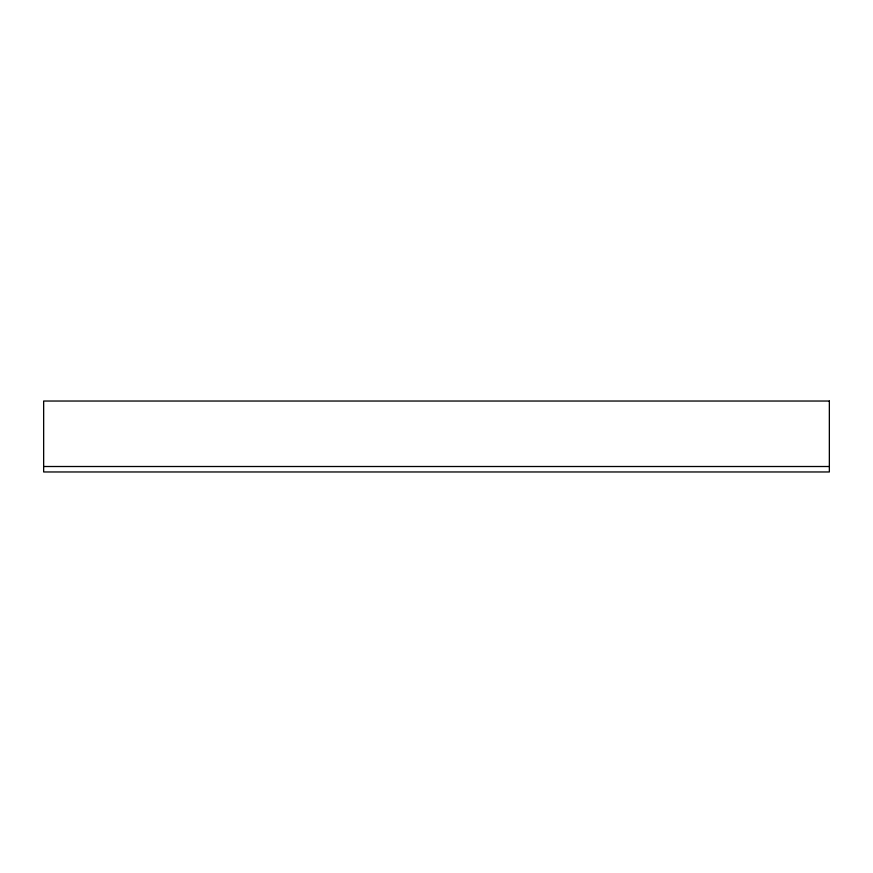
<?xml version="1.0" encoding="UTF-8"?>
<svg xmlns="http://www.w3.org/2000/svg" width="873" height="873" viewBox="0 0 873 873"><rect width="100%" height="100%" fill="white"/><g stroke="black" fill="none" stroke-linecap="round" stroke-linejoin="round"><path stroke-width="1.31" d="M43.65 466.509L829.35 466.509M829.35 401.034L43.65 401.034L43.65 471.966L829.35 471.966L829.35 401.034"/></g></svg>
